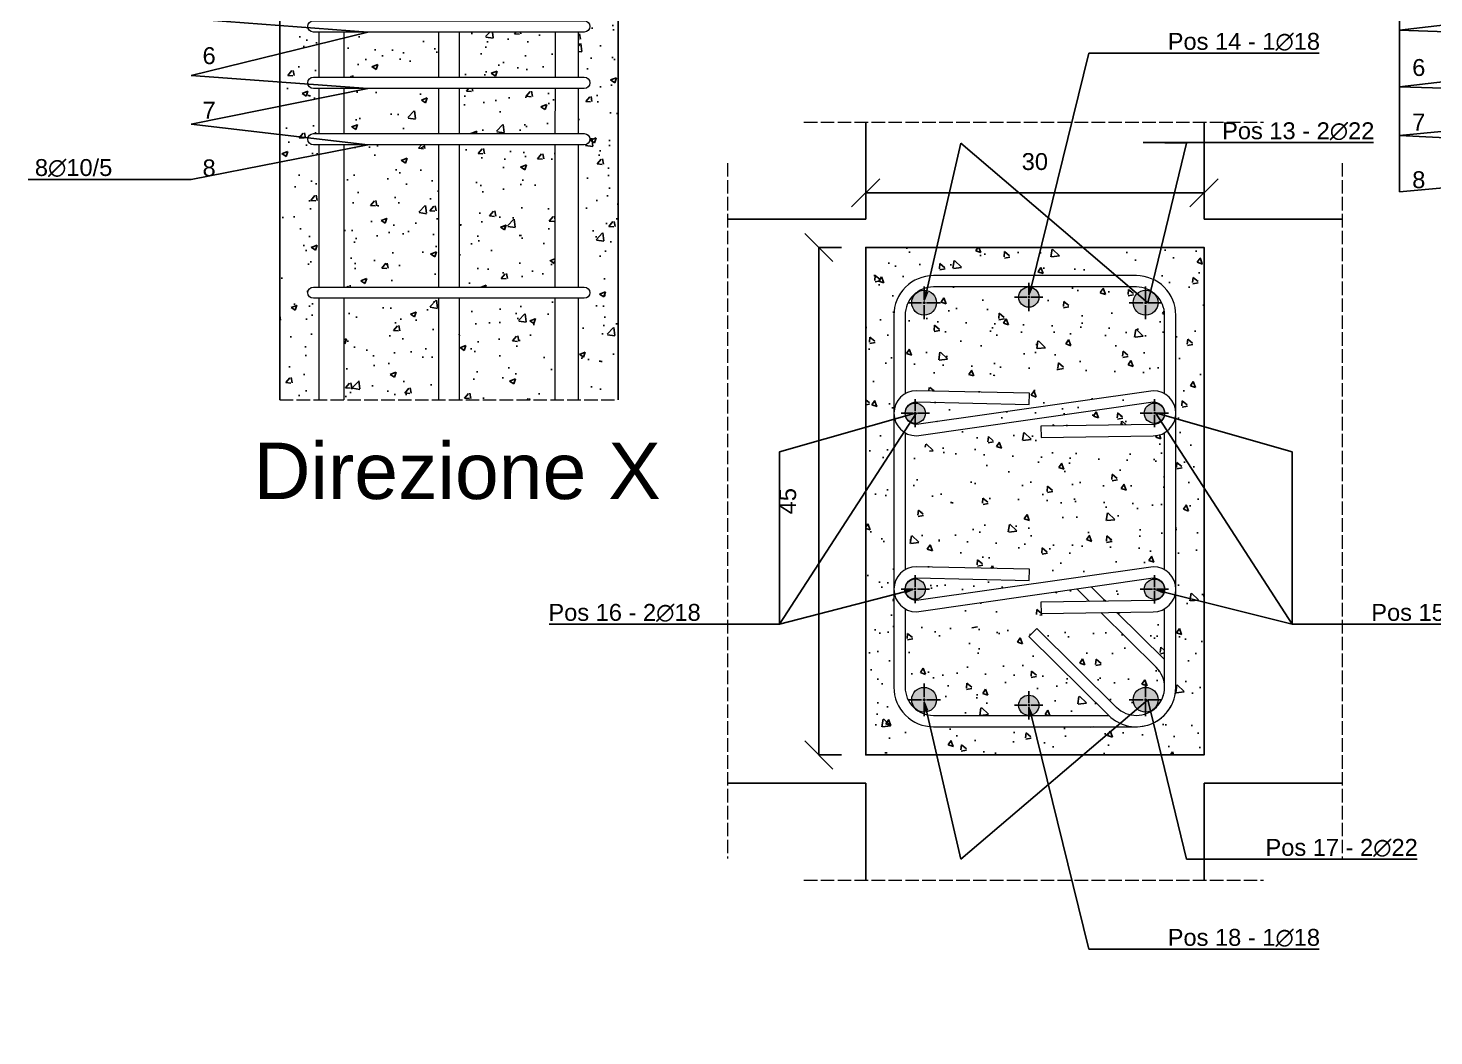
# Model space of a CAD drawing. Header units: millimetres. Extents: x -455371 to 117772, y -78417 to 116564.
# Drawn here: x -237990 to -236743, y 112656 to 113549 of the extents above; entities that cross this region are included whole.
import ezdxf
from ezdxf import colors
from ezdxf.entities.mleader import LeaderData, LeaderLine
from ezdxf.math import Vec2, Vec3

# ---------------------------------------------------------------- set-up
doc = ezdxf.new("R2010")
doc.units = ezdxf.units.MM
doc.linetypes.add('ACAD_ISO02W100', pattern=[15, 12, -3])
doc.linetypes.add('CENTER2', pattern=[28.575, 19.05, -3.175, 3.175, -3.175])
doc.layers.get('0').update_dxf_attribs({"color": 255})
for name, color, linetype, lineweight in [('armature', 5, 'Continuous', 18), ('Cls', 7, 'Continuous', 25), ('quote', 5, 'Continuous', 15), ('RETINO ARMATURE', 253, 'Continuous', 15), ('Scritte', 7, 'Continuous', 15), ('staffe', 10, 'Continuous', 15), ('tratteggio 1 a 50', 230, 'ACAD_ISO02W100', 15)]:
    doc.layers.add(name, color=color, linetype=linetype, lineweight=lineweight)
doc.layers.add('RETINI', color=253, linetype='Continuous')
doc.styles.get("Standard").update_dxf_attribs({"font": 'arial.ttf'})
doc.dimstyles.new('scala 1 a 10', dxfattribs={"dimtxt": 15, "dimasz": 25, "dimexe": 0.183, "dimexo": 0.1, "dimgap": 20, "dimtad": 2, "dimdec": 0, "dimlfac": 0.1, "dimzin": 0, "dimdsep": 46, "dimtxsty": 'Standard', "dimblk": 'OBLIQUE', "dimcen": -25, "dimadec": 0, "dimazin": 0, "dimtfac": 1, "dimtdec": 0, "dimtofl": 0, "dimtmove": 0, "dimatfit": 3, "dimfxl": 20, "dimfxlon": 1, "dimtolj": 1, "dimtzin": 0, "dimarcsym": 0})
pattern_1 = [(320, (-299073.2, -227975.98), (-4.7817257, -54.6554007), [5.715, -62.865]), (265, (-299073.2, -227975.98), (57.317054, 10.573026), [4.572, -50.292175]), (10.451445, (-299073.6, -227980.53), (52.5353256, -44.082374), [4.857003, -53.427073]), (316.1842, (-299057.96, -227975.98), (-12.612698, -81.323712), [8.5725, -94.2975]), (6.635558, (-299059.01, -227982.755), (74.227837, -71.22124), [7.285507, -80.140682]), (261.18415, (-299057.96, -227975.98), (74.227837, -71.22124), [6.85799, -75.43792]), (291, (-299061.77, -227983.6), (-30.6795595, -45.4843174), [5.715, -62.865]), (236, (-299061.77, -227983.6), (55.25639, -18.5406085), [4.572, -50.292]), (341.451445, (-299064.326, -227987.39), (24.576831, -64.024926), [4.857003, -53.426981]), (307.5, (-299073.2, -227975.978), (25.3665117, -0.926581), [0, -49.6824, 0, -51.054, 0, -50.4825]), (277.5, (-299073.2, -227975.978), (30.0541724, -20.0458988), [0, -29.1084, 0, -48.5394, 0, -19.2405]), (237.5, (-299073.2, -227958.985), (-1.7186232, -40.6771786), [0, -19.05, 0, -59.436, 0, -78.867]), (227.5, (-299073.2, -227951.365), (7.6279473, -44.4387544), [0, -24.765, 0, -39.4716, 0, -56.007])]

# ---------------------------------------------------------------- blocks, each defined once
blk = doc.blocks.new('*U3218')
at = {"layer": 'staffe'}
blk.add_lwpolyline([(-120, 5), (120, 5, -1), (120, -5), (-120, -5, -1)], format="xyb", close=True, dxfattribs=at)
blk = doc.blocks.new('*U3219')
at = {"layer": 'armature', "color": 0, "linetype": 'ByBlock', "lineweight": -2, "transparency": 16777216}
for p in [(0, 350), (0, 300), (0, 250), (0, 200), (0, 150), (0, 100), (0, 50), (0, 0)]:
    blk.add_blockref('*U3218', p, dxfattribs=at)
blk = doc.blocks.new('*U3279')
at = {"layer": 'Cls', "color": 0, "linetype": 'CENTER2', "transparency": 16777216}
for p, q in [((0, 2.2), (0, 14.5)), ((-14.5, 0), (-2.2, 0)), ((2.2, 0), (14.5, 0)), ((0, -14.5), (0, -2.2))]:
    blk.add_line(p, q, dxfattribs=at)
at = {"layer": 'Cls', "color": 0, "linetype": 'Continuous', "transparency": 16777216}
for p, q in [((-1.1, 0), (1.1, 0)), ((0, -1.1), (0, 1.1))]:
    blk.add_line(p, q, dxfattribs=at)
blk = doc.blocks.new('*U3288')
at = {"layer": 'Cls', "color": 0, "linetype": 'CENTER2', "transparency": 16777216}
for p, q in [((0, 1.8), (0, 12.5)), ((-12.5, 0), (-1.8, 0)), ((1.8, 0), (12.5, 0)), ((0, -12.5), (0, -1.8))]:
    blk.add_line(p, q, dxfattribs=at)
at = {"layer": 'Cls', "color": 0, "linetype": 'Continuous', "transparency": 16777216}
for p, q in [((-0.9, 0), (0.9, 0)), ((0, -0.9), (0, 0.9))]:
    blk.add_line(p, q, dxfattribs=at)
blk = doc.blocks.new('*U3247')
at = {"layer": 'Cls', "color": 0, "linetype": 'CENTER2', "transparency": 16777216}
for p, q in [((0, 1.8), (0, 12.5)), ((-12.5, 0), (-1.8, 0)), ((1.8, 0), (12.5, 0)), ((0, -12.5), (0, -1.8))]:
    blk.add_line(p, q, dxfattribs=at)
at = {"layer": 'Cls', "color": 0, "linetype": 'Continuous', "transparency": 16777216}
for p, q in [((-0.9, 0), (0.9, 0)), ((0, -0.9), (0, 0.9))]:
    blk.add_line(p, q, dxfattribs=at)
blk = doc.blocks.new('*U3248')
at = {"layer": 'Cls', "color": 0, "linetype": 'CENTER2', "transparency": 16777216}
for p, q in [((0, 1.8), (0, 12.5)), ((-12.5, 0), (-1.8, 0)), ((1.8, 0), (12.5, 0)), ((0, -12.5), (0, -1.8))]:
    blk.add_line(p, q, dxfattribs=at)
at = {"layer": 'Cls', "color": 0, "linetype": 'Continuous', "transparency": 16777216}
for p, q in [((-0.9, 0), (0.9, 0)), ((0, -0.9), (0, 0.9))]:
    blk.add_line(p, q, dxfattribs=at)
blk = doc.blocks.new('*U3249')
at = {"layer": 'Cls', "color": 0, "linetype": 'CENTER2', "transparency": 16777216}
for p, q in [((0, 2.2), (0, 14.5)), ((-14.5, 0), (-2.2, 0)), ((2.2, 0), (14.5, 0)), ((0, -14.5), (0, -2.2))]:
    blk.add_line(p, q, dxfattribs=at)
at = {"layer": 'Cls', "color": 0, "linetype": 'Continuous', "transparency": 16777216}
for p, q in [((-1.1, 0), (1.1, 0)), ((0, -1.1), (0, 1.1))]:
    blk.add_line(p, q, dxfattribs=at)
blk = doc.blocks.new('*U3250')
at = {"layer": 'Cls', "color": 0, "linetype": 'CENTER2', "transparency": 16777216}
for p, q in [((0, 1.8), (0, 12.5)), ((-12.5, 0), (-1.8, 0)), ((1.8, 0), (12.5, 0)), ((0, -12.5), (0, -1.8))]:
    blk.add_line(p, q, dxfattribs=at)
at = {"layer": 'Cls', "color": 0, "linetype": 'Continuous', "transparency": 16777216}
for p, q in [((-0.9, 0), (0.9, 0)), ((0, -0.9), (0, 0.9))]:
    blk.add_line(p, q, dxfattribs=at)
blk = doc.blocks.new('*U3277')
at = {"layer": 'Cls', "color": 0, "linetype": 'CENTER2', "transparency": 16777216}
for p, q in [((0, 2.2), (0, 14.5)), ((-14.5, 0), (-2.2, 0)), ((2.2, 0), (14.5, 0)), ((0, -14.5), (0, -2.2))]:
    blk.add_line(p, q, dxfattribs=at)
at = {"layer": 'Cls', "color": 0, "linetype": 'Continuous', "transparency": 16777216}
for p, q in [((-1.1, 0), (1.1, 0)), ((0, -1.1), (0, 1.1))]:
    blk.add_line(p, q, dxfattribs=at)
blk = doc.blocks.new('*U3278')
at = {"layer": 'Cls', "color": 0, "linetype": 'CENTER2', "transparency": 16777216}
for p, q in [((0, 1.8), (0, 12.5)), ((-12.5, 0), (-1.8, 0)), ((1.8, 0), (12.5, 0)), ((0, -12.5), (0, -1.8))]:
    blk.add_line(p, q, dxfattribs=at)
at = {"layer": 'Cls', "color": 0, "linetype": 'Continuous', "transparency": 16777216}
for p, q in [((-0.9, 0), (0.9, 0)), ((0, -0.9), (0, 0.9))]:
    blk.add_line(p, q, dxfattribs=at)
blk = doc.blocks.new('*U3275')
at = {"layer": 'Cls', "color": 0, "linetype": 'CENTER2', "transparency": 16777216}
for p, q in [((0, 1.8), (0, 12.5)), ((-12.5, 0), (-1.8, 0)), ((1.8, 0), (12.5, 0)), ((0, -12.5), (0, -1.8))]:
    blk.add_line(p, q, dxfattribs=at)
at = {"layer": 'Cls', "color": 0, "linetype": 'Continuous', "transparency": 16777216}
for p, q in [((-0.9, 0), (0.9, 0)), ((0, -0.9), (0, 0.9))]:
    blk.add_line(p, q, dxfattribs=at)
blk = doc.blocks.new('*U3276')
at = {"layer": 'Cls', "color": 0, "linetype": 'CENTER2', "transparency": 16777216}
for p, q in [((0, 2.2), (0, 14.5)), ((-14.5, 0), (-2.2, 0)), ((2.2, 0), (14.5, 0)), ((0, -14.5), (0, -2.2))]:
    blk.add_line(p, q, dxfattribs=at)
at = {"layer": 'Cls', "color": 0, "linetype": 'Continuous', "transparency": 16777216}
for p, q in [((-1.1, 0), (1.1, 0)), ((0, -1.1), (0, 1.1))]:
    blk.add_line(p, q, dxfattribs=at)
blk = doc.blocks.new('_Oblique')
at = {"color": 0, "linetype": 'ByBlock', "lineweight": -2}
blk.add_line((-0.5, -0.5), (0.5, 0.5), dxfattribs=at)
blk = doc.blocks.new('*D3416')
at = {"layer": 'Defpoints', "color": 0, "transparency": 16777216}
for p in [(-236947, 113403.2), (-237247, 113354.7), (-236947, 113354.7)]:
    blk.add_point(p, dxfattribs=at)
at = {"layer": 'quote', "color": 0, "lineweight": -2, "transparency": 16777216}
for p, q in [((-237247, 113383.2), (-237247, 113403.4)), ((-237247, 113403.2), (-236947, 113403.2)), ((-236947, 113383.2), (-236947, 113403.4))]:
    blk.add_line(p, q, dxfattribs=at)
at = {"layer": 'quote', "color": 0, "lineweight": -2, "transparency": 16777216, "xscale": 25, "yscale": 25, "zscale": 25, "rotation": 180}
blk.add_blockref('_Oblique', (-237247, 113403.2), dxfattribs=at)
at = {"layer": 'quote', "color": 0, "lineweight": -2, "transparency": 16777216, "xscale": 25, "yscale": 25, "zscale": 25}
blk.add_blockref('_Oblique', (-236947, 113403.2), dxfattribs=at)
at = {"layer": 'quote', "color": 0, "transparency": 16777216, "insert": (-237097, 113430.8), "char_height": 15, "attachment_point": 5}
blk.add_mtext('\\A1;30', dxfattribs=at)
blk = doc.blocks.new('*D3417')
at = {"layer": 'Defpoints', "color": 0, "transparency": 16777216}
for p in [(-237247, 113354.7), (-237288.5, 112904.7), (-237247, 112904.7)]:
    blk.add_point(p, dxfattribs=at)
at = {"layer": 'quote', "color": 0, "lineweight": -2, "transparency": 16777216}
for p, q in [((-237268.5, 113354.7), (-237288.7, 113354.7)), ((-237288.5, 113354.7), (-237288.5, 112904.7)), ((-237268.5, 112904.7), (-237288.7, 112904.7))]:
    blk.add_line(p, q, dxfattribs=at)
at = {"layer": 'quote', "color": 0, "lineweight": -2, "transparency": 16777216, "xscale": 25, "yscale": 25, "zscale": 25}
for p, rotation in [((-237288.5, 113354.7), 90), ((-237288.5, 112904.7), 270)]:
    blk.add_blockref('_Oblique', p, dxfattribs=dict(at, rotation=rotation))
at = {"layer": 'quote', "color": 0, "transparency": 16777216, "insert": (-237316.1, 113129.7), "char_height": 15, "attachment_point": 5, "rotation": 90}
blk.add_mtext('\\A1;45', dxfattribs=at)

msp = doc.modelspace()

# ---------------------------------------------------------------- hatches: boundary and pattern name
at = {"layer": 'RETINI'}
h = msp.add_hatch(dxfattribs=at)
h.set_pattern_fill('AR-CONC', color=256, scale=0.29)
h.set_pattern_definition([(50, (88878.323, 0), (52.833554, -4.622335), [5.5245, -60.7695]), (355, (88878.32, 0), (-10.220592, 55.406485), [4.4196, -48.615769]), (100.451445, (88882.725, -0.385), (42.612962, 50.784148), [4.6951026, -51.646171]), (46.1842, (88878.32, 14.73), (78.612922, -12.192275), [8.28675, -91.15425]), (96.635558, (88884.87, 13.716), (68.847199, 71.753576), [7.042657, -77.469326]), (351.18415, (88878.32, 14.73), (68.847199, 71.753576), [6.62939, -72.923322]), (21, (88885.69, 11.05), (43.9681735, -29.6569075), [5.5245, -60.7695]), (326, (88885.69, 11.05), (17.922588, 53.41451), [4.4196, -48.6156]), (71.451445, (88889.353, 8.58), (61.8907616, 23.757603), [4.6951026, -51.646082]), (37.5, (88878.323, 0), (0.8956949, 24.5209613), [0, -48.02632, 0, -49.3522, 0, -48.79975]), (7.5, (88878.323, 0), (19.3777021, 29.0523667), [0, -28.13812, 0, -46.92142, 0, -18.59915]), (327.5, (88861.896, 0), (39.3212726, -1.6613358), [0, -18.415, 0, -57.4548, 0, -76.2381]), (317.5, (88854.53, 0), (42.9574626, 7.3736824), [0, -23.9395, 0, -38.15588, 0, -54.1401])])
h.paths.add_polyline_path([(-237731.6, 113795.7), (-237736.6, 113795.7, -1), (-237736.6, 113805.7), (-237731.6, 113805.7), (-237731.6, 113813.6), (-237812.2, 113813.6), (-237812.2, 113754.6), (-237812.2, 113692), (-237731.6, 113690.5), (-237731.6, 113695.7), (-237736.6, 113695.7, -1), (-237736.6, 113705.7), (-237731.6, 113705.7), (-237731.6, 113745.7), (-237736.6, 113745.7, -1), (-237736.6, 113755.7), (-237731.6, 113755.7)])
h.paths.add_polyline_path([(-237820.2, 113754.6), (-237820.2, 113813.6), (-237912.2, 113813.6), (-237912.2, 113754.6), (-237912.2, 113693.8), (-237820.2, 113692.1)])
h.paths.add_polyline_path([(-237920.2, 113813.6), (-237966.6, 113813.6), (-237966.6, 113694.8), (-237920.2, 113693.9), (-237920.2, 113754.6)])
h.paths.add_polyline_path([(-237421, 113813.6), (-237501.6, 113813.6), (-237501.6, 113805.7), (-237496.6, 113805.7, -1), (-237496.6, 113795.7), (-237501.6, 113795.7), (-237501.6, 113755.7), (-237496.6, 113755.7, -1), (-237496.6, 113745.7), (-237501.6, 113745.7), (-237501.6, 113705.7), (-237496.6, 113705.7, -1), (-237496.6, 113695.7), (-237501.6, 113695.7), (-237501.6, 113690.5), (-237421, 113692), (-237421, 113754.6)])
h.paths.add_polyline_path([(-237321, 113813.6), (-237413, 113813.6), (-237413, 113754.6), (-237413, 113692.1), (-237321, 113693.8), (-237321, 113754.6)])
h.paths.add_polyline_path([(-237266.6, 113813.6), (-237313, 113813.6), (-237313, 113754.6), (-237313, 113693.9), (-237266.6, 113694.8)])
h.paths.add_polyline_path([(-237522.2, 113909.6), (-237607.6, 113909.6), (-237607.6, 113831.6), (-237522.2, 113831.6)])
h.paths.add_polyline_path([(-237625.6, 113909.6), (-237709.6, 113909.6), (-237709.6, 113831.6), (-237625.6, 113831.6)])
h.paths.add_polyline_path([(-237625.6, 114009.6), (-237709.6, 114009.6), (-237709.6, 113919.6), (-237625.6, 113919.6)])
h.paths.add_polyline_path([(-237522.1, 114009.6), (-237607.6, 114009.6), (-237607.6, 113919.6), (-237522.2, 113919.6)])
h.paths.add_polyline_path([(-237625.6, 113795.7), (-237709.6, 113795.7), (-237709.6, 113755.7), (-237625.6, 113755.7)])
h.paths.add_polyline_path([(-237625.6, 113813.6), (-237709.6, 113813.6), (-237709.6, 113805.7), (-237625.6, 113805.7)])
h.paths.add_polyline_path([(-237522.2, 113813.6), (-237607.6, 113813.6), (-237607.6, 113805.7), (-237522.2, 113805.7)])
h.paths.add_polyline_path([(-237522.3, 113795.7), (-237607.6, 113795.7), (-237607.6, 113755.7), (-237522.3, 113755.7)])
h.paths.add_polyline_path([(-237625.6, 113745.7), (-237709.6, 113745.7), (-237709.6, 113705.7), (-237625.6, 113705.7)])
h.paths.add_polyline_path([(-237522.3, 113745.7), (-237607.6, 113745.7), (-237607.6, 113705.7), (-237522.3, 113705.7)])
h.paths.add_polyline_path([(-237625.6, 113695.7), (-237709.6, 113695.7), (-237709.6, 113690.1), (-237625.6, 113688.5)])
h.paths.add_polyline_path([(-237522.3, 113695.7), (-237607.6, 113695.7), (-237607.6, 113688.5), (-237522.3, 113690.1)])
h.paths.add_polyline_path([(-237625.6, 113670.5), (-237709.6, 113672.1), (-237709.6, 113655.7), (-237625.6, 113655.7)])
h.paths.add_polyline_path([(-237522.3, 113672.1), (-237607.6, 113670.5), (-237607.6, 113655.7), (-237522.3, 113655.7)])
h.paths.add_polyline_path([(-237625.6, 113645.7), (-237709.6, 113645.7), (-237709.6, 113605.7), (-237625.6, 113605.7)])
h.paths.add_polyline_path([(-237522.3, 113645.7), (-237607.6, 113645.7), (-237607.6, 113605.7), (-237522.4, 113605.7)])
h.paths.add_polyline_path([(-237522.4, 113595.7), (-237607.6, 113595.7), (-237607.6, 113555.7), (-237522.4, 113555.7)])
h.paths.add_polyline_path([(-237625.6, 113595.7), (-237709.6, 113595.7), (-237709.6, 113555.7), (-237625.6, 113555.7)])
h.paths.add_polyline_path([(-237625.6, 113545.7), (-237709.6, 113545.7), (-237709.6, 113505.7), (-237625.6, 113505.7)])
h.paths.add_polyline_path([(-237522.4, 113545.7), (-237607.6, 113545.7), (-237607.6, 113505.7), (-237522.4, 113505.7)])
h.paths.add_polyline_path([(-237522.4, 113495.7), (-237607.6, 113495.7), (-237607.6, 113455.7), (-237522.5, 113455.7)])
h.paths.add_polyline_path([(-237625.6, 113495.7), (-237709.6, 113495.7), (-237709.6, 113455.7), (-237625.6, 113455.7)])
h.paths.add_polyline_path([(-237625.6, 113445.7), (-237709.6, 113445.7), (-237709.6, 113319.6), (-237625.6, 113319.6)])
h.paths.add_polyline_path([(-237522.5, 113445.7), (-237607.6, 113445.7), (-237607.6, 113319.6), (-237522.5, 113319.6)])
h.paths.add_polyline_path([(-237522.6, 113309.6), (-237607.6, 113309.6), (-237607.6, 113219.6), (-237522.6, 113219.6)])
h.paths.add_polyline_path([(-237625.6, 113309.6), (-237709.6, 113309.6), (-237709.6, 113219.6), (-237625.6, 113219.6)])
edge = h.paths.add_edge_path()
edge.add_line((-237766.6, 113219.6), (-237731.6, 113219.6))
edge.add_line((-237731.6, 113219.6), (-237731.6, 113309.6))
edge.add_line((-237731.6, 113309.6), (-237736.6, 113309.6))
edge.add_arc((-237736.6, 113314.6), 5, 90, 270, ccw=False)
edge.add_line((-237736.6, 113319.6), (-237731.6, 113319.6))
edge.add_line((-237731.6, 113319.6), (-237731.6, 113445.7))
edge.add_line((-237731.6, 113445.7), (-237736.6, 113445.7))
edge.add_arc((-237736.6, 113450.7), 5, 90, 270, ccw=False)
edge.add_line((-237736.6, 113455.7), (-237731.6, 113455.7))
edge.add_line((-237731.6, 113455.7), (-237731.6, 113495.7))
edge.add_line((-237731.6, 113495.7), (-237736.6, 113495.7))
edge.add_arc((-237736.6, 113500.7), 5, 90, 270, ccw=False)
edge.add_line((-237736.6, 113505.7), (-237731.6, 113505.7))
edge.add_line((-237731.6, 113505.7), (-237731.6, 113545.7))
edge.add_line((-237731.6, 113545.7), (-237736.6, 113545.7))
edge.add_arc((-237736.6, 113550.7), 5, 90, 270, ccw=False)
edge.add_line((-237736.6, 113555.7), (-237731.6, 113555.7))
edge.add_line((-237731.6, 113555.7), (-237731.6, 113595.7))
edge.add_line((-237731.6, 113595.7), (-237736.6, 113595.7))
edge.add_arc((-237736.6, 113600.7), 5, 90, 270, ccw=False)
edge.add_line((-237736.6, 113605.7), (-237731.6, 113605.7))
edge.add_line((-237731.6, 113605.7), (-237731.6, 113645.7))
edge.add_line((-237731.6, 113645.7), (-237736.6, 113645.7))
edge.add_arc((-237736.6, 113650.7), 5, 90, 270, ccw=False)
edge.add_line((-237736.6, 113655.7), (-237731.6, 113655.7))
edge.add_line((-237731.6, 113655.7), (-237731.6, 113672.5))
edge.add_line((-237731.6, 113672.5), (-237812.2, 113674))
edge.add_line((-237812.2, 113674), (-237812.2, 113673.6))
edge.add_arc((-237816.2, 113673.6), 4, -179.9782, 0.0218, ccw=False)
edge.add_line((-237820.2, 113673.6), (-237820.2, 113674.1))
edge.add_line((-237820.2, 113674.1), (-237912.2, 113675.8))
edge.add_line((-237912.2, 113675.8), (-237912.2, 113673.6))
edge.add_arc((-237916.2, 113673.6), 4, -179.9782, 0.0218, ccw=False)
edge.add_line((-237920.2, 113673.6), (-237920.2, 113675.9))
edge.add_line((-237920.2, 113675.9), (-237966.6, 113676.8))
edge.add_line((-237966.6, 113676.8), (-237966.6, 113644.6))
edge.add_line((-237966.6, 113644.6), (-237766.6, 113644.6))
edge.add_line((-237766.6, 113644.6), (-237766.6, 113219.6))
edge = h.paths.add_edge_path()
edge.add_line((-237501.6, 113219.6), (-237466.6, 113219.6))
edge.add_line((-237466.6, 113219.6), (-237466.6, 113644.6))
edge.add_line((-237466.6, 113644.6), (-237266.6, 113644.6))
edge.add_line((-237266.6, 113644.6), (-237266.6, 113676.8))
edge.add_line((-237266.6, 113676.8), (-237313, 113675.9))
edge.add_line((-237313, 113675.9), (-237313, 113673.6))
edge.add_arc((-237317, 113673.6), 4, -179.9782, 0.0218, ccw=False)
edge.add_line((-237321, 113673.6), (-237321, 113675.8))
edge.add_line((-237321, 113675.8), (-237413, 113674.1))
edge.add_line((-237413, 113674.1), (-237413, 113673.6))
edge.add_arc((-237417, 113673.6), 4, -179.9782, 0.0218, ccw=False)
edge.add_line((-237421, 113673.6), (-237421, 113674))
edge.add_line((-237421, 113674), (-237501.6, 113672.5))
edge.add_line((-237501.6, 113672.5), (-237501.6, 113655.7))
edge.add_line((-237501.6, 113655.7), (-237496.6, 113655.7))
edge.add_arc((-237496.6, 113650.7), 5, -90, 90, ccw=False)
edge.add_line((-237496.6, 113645.7), (-237501.6, 113645.7))
edge.add_line((-237501.6, 113645.7), (-237501.6, 113605.7))
edge.add_line((-237501.6, 113605.7), (-237496.6, 113605.7))
edge.add_arc((-237496.6, 113600.7), 5, -90, 90, ccw=False)
edge.add_line((-237496.6, 113595.7), (-237501.6, 113595.7))
edge.add_line((-237501.6, 113595.7), (-237501.6, 113555.7))
edge.add_line((-237501.6, 113555.7), (-237496.6, 113555.7))
edge.add_arc((-237496.6, 113550.7), 5, -90, 90, ccw=False)
edge.add_line((-237496.6, 113545.7), (-237501.6, 113545.7))
edge.add_line((-237501.6, 113545.7), (-237501.6, 113505.7))
edge.add_line((-237501.6, 113505.7), (-237496.6, 113505.7))
edge.add_arc((-237496.6, 113500.7), 5, -90, 90, ccw=False)
edge.add_line((-237496.6, 113495.7), (-237501.6, 113495.7))
edge.add_line((-237501.6, 113495.7), (-237501.6, 113455.7))
edge.add_line((-237501.6, 113455.7), (-237496.6, 113455.7))
edge.add_arc((-237496.6, 113450.7), 5, -90, 90, ccw=False)
edge.add_line((-237496.6, 113445.7), (-237501.6, 113445.7))
edge.add_line((-237501.6, 113445.7), (-237501.6, 113319.6))
edge.add_line((-237501.6, 113319.6), (-237496.6, 113319.6))
edge.add_arc((-237496.6, 113314.6), 5, -90, 90, ccw=False)
edge.add_line((-237496.6, 113309.6), (-237501.6, 113309.6))
edge.add_line((-237501.6, 113309.6), (-237501.6, 113219.6))
edge = h.paths.add_edge_path()
edge.add_line((-237466.6, 114009.6), (-237501.6, 114009.6))
edge.add_line((-237501.6, 114009.6), (-237501.6, 113919.6))
edge.add_line((-237501.6, 113919.6), (-237496.6, 113919.6))
edge.add_arc((-237496.6, 113914.6), 5, -90, 90, ccw=False)
edge.add_line((-237496.6, 113909.6), (-237501.6, 113909.6))
edge.add_line((-237501.6, 113909.6), (-237501.6, 113831.6))
edge.add_line((-237501.6, 113831.6), (-237421, 113831.6))
edge.add_line((-237421, 113831.6), (-237421, 113835.6))
edge.add_arc((-237417, 113835.6), 4, 0.0218, 180.0218, ccw=False)
edge.add_line((-237413, 113835.6), (-237413, 113831.6))
edge.add_line((-237413, 113831.6), (-237321, 113831.6))
edge.add_line((-237321, 113831.6), (-237321, 113835.6))
edge.add_arc((-237317, 113835.6), 4, 0.0218, 180.0218, ccw=False)
edge.add_line((-237313, 113835.6), (-237313, 113831.6))
edge.add_line((-237313, 113831.6), (-237266.6, 113831.6))
edge.add_line((-237266.6, 113831.6), (-237266.6, 113864.6))
edge.add_line((-237266.6, 113864.6), (-237466.6, 113864.6))
edge.add_line((-237466.6, 113864.6), (-237466.6, 114009.6))
edge = h.paths.add_edge_path()
edge.add_line((-237731.6, 114009.6), (-237766.6, 114009.6))
edge.add_line((-237766.6, 114009.6), (-237766.6, 113864.6))
edge.add_line((-237766.6, 113864.6), (-237966.6, 113864.6))
edge.add_line((-237966.6, 113864.6), (-237966.6, 113831.6))
edge.add_line((-237966.6, 113831.6), (-237920.2, 113831.6))
edge.add_line((-237920.2, 113831.6), (-237920.2, 113835.6))
edge.add_arc((-237916.2, 113835.6), 4, 0.0218, 180.0218, ccw=False)
edge.add_line((-237912.2, 113835.6), (-237912.2, 113831.6))
edge.add_line((-237912.2, 113831.6), (-237820.2, 113831.6))
edge.add_line((-237820.2, 113831.6), (-237820.2, 113835.6))
edge.add_arc((-237816.2, 113835.6), 4, 0.0218, 180.0218, ccw=False)
edge.add_line((-237812.2, 113835.6), (-237812.2, 113831.6))
edge.add_line((-237812.2, 113831.6), (-237731.6, 113831.6))
edge.add_line((-237731.6, 113831.6), (-237731.6, 113909.6))
edge.add_line((-237731.6, 113909.6), (-237736.6, 113909.6))
edge.add_arc((-237736.6, 113914.6), 5, 90, 270, ccw=False)
edge.add_line((-237736.6, 113919.6), (-237731.6, 113919.6))
edge.add_line((-237731.6, 113919.6), (-237731.6, 114009.6))
h = msp.add_hatch(dxfattribs=at)
h.set_pattern_fill('AR-CONC', color=256, scale=0.3, angle=-90)
h.set_pattern_definition(pattern_1)
h.paths.add_polyline_path([(-236947, 112904.7), (-236947, 113054.7), (-236947, 113354.7), (-237247, 113354.7), (-237247, 112904.7)])
h.paths.add_polyline_path([(-237007, 112929.7), (-237187, 112929.7, -0.414214), (-237222, 112964.7), (-237222, 113294.7, -0.414214), (-237187, 113329.7), (-237007, 113329.7, -0.414214), (-236972, 113294.7), (-236972, 112964.7, -0.414214)], flags=16)
h.paths.add_polyline_path([(-236998.8, 113294.7, -1), (-236998.8, 113316.7, -1)], flags=0)
h.paths.add_polyline_path([(-237102.4, 113301.7, -1), (-237102.4, 113319.7, -1)], flags=0)
h.paths.add_polyline_path([(-237195.2, 113294.7, -1), (-237195.2, 113316.7, -1)], flags=0)
h = msp.add_hatch(dxfattribs=at)
h.set_pattern_fill('AR-CONC', color=256, scale=0.3, angle=-90)
h.set_pattern_definition(pattern_1)
h.paths.add_polyline_path([(-237007, 113240.8, -0.201566), (-236982, 113230.3), (-236982, 113294.7, 0.236232), (-236992.2, 113314.6, -0.722577), (-236998.8, 113294.7, -1), (-236998.8, 113316.7, -0.16273), (-236992.1, 113314.7, 0.161051), (-237007, 113319.7), (-237102.4, 113319.7, -1), (-237102.4, 113301.7, -1), (-237102.4, 113319.7), (-237187, 113319.7, 0.160357), (-237201.8, 113314.6, -0.161051), (-237195.2, 113316.7, -1), (-237195.2, 113294.7, -0.745706), (-237201.9, 113314.7, 0.23733), (-237212, 113294.7), (-237212, 113230.3, -0.201566), (-237187, 113240.8)])
h.paths.add_polyline_path([(-237102.4, 112939.7, -1), (-237102.4, 112957.7, -1), (-237102.4, 112939.7), (-237031.5, 112939.7), (-237102.3, 113009.7), (-237095.3, 113016.8), (-237024.6, 112946.9, 0.368329), (-236992.2, 112944.8, -0.161051), (-236998.8, 112942.6, -1), (-236998.8, 112964.6, -0.745706), (-236992.1, 112944.6, 0.465059), (-236989.7, 112982.8), (-237025.9, 113018.5), (-237187, 113018.5, -0.201566), (-237212, 113029), (-237212, 112964.7, 0.236232), (-237201.8, 112944.8, -0.722577), (-237195.2, 112964.6, -1), (-237195.2, 112942.6, -0.16273), (-237201.9, 112944.6, 0.161051), (-237187, 112939.7)])
h.paths.add_polyline_path([(-236982, 112989.2), (-236982, 113029, -0.201566), (-237007, 113018.5), (-237011.7, 113018.5)])
edge = h.paths.add_edge_path()
edge.add_line((-237199.1, 113227.7), (-237173.9, 113227.1))
edge.add_arc((-237187, 113205.8), 25, 58.3741, 119.0154)
edge = h.paths.add_edge_path()
edge.add_line((-237202, 113197.7), (-237150.7, 113205.1))
edge.add_line((-237150.7, 113205.1), (-237162.6, 113216.8))
edge.add_line((-237162.6, 113216.8), (-237202, 113217.7))
edge.add_arc((-237202, 113207.7), 10, 90.1907, 161.0639)
edge.add_arc((-237187, 113205.8), 25, 168.0563, 169.8929)
edge.add_arc((-237203, 113207.7), 9, 90, 163.5583, ccw=False)
edge.add_arc((-237203, 113207.7), 9, -90, 90, ccw=False)
edge.add_arc((-237203, 113207.7), 9, -176.6939, -90, ccw=False)
edge.add_arc((-237187, 113205.8), 25, 176.9715, 177.2915)
edge.add_arc((-237202, 113207.7), 10, 184.2839, 269.9959)
edge = h.paths.add_edge_path()
edge.add_line((-236995.1, 113031.5), (-237024.4, 113031.1))
edge.add_line((-237024.4, 113031.1), (-237021.8, 113028.5))
edge.add_line((-237021.8, 113028.5), (-237007, 113028.5))
edge.add_arc((-237007, 113053.5), 25, -90, -61.4971)
edge = h.paths.add_edge_path()
edge.add_line((-237059.7, 113051.9), (-237199.6, 113031.9))
edge.add_arc((-237187, 113053.5), 25, 239.7016, 270)
edge.add_line((-237187, 113028.5), (-237036, 113028.5))
edge.add_line((-237036, 113028.5), (-237038.4, 113030.9))
edge.add_line((-237038.4, 113030.9), (-237091.4, 113030.2))
edge.add_line((-237091.4, 113030.2), (-237091.6, 113040.2))
edge.add_line((-237091.6, 113040.2), (-237048.4, 113040.8))
edge.add_line((-237048.4, 113040.8), (-237059.7, 113051.9))
edge = h.paths.add_edge_path()
edge.add_arc((-236992, 113051.6), 10, 4.2831, 89.9965)
edge.add_line((-236992, 113061.6), (-237047.2, 113053.7))
edge.add_line((-237047.2, 113053.7), (-237034.4, 113041))
edge.add_line((-237034.4, 113041), (-236991.6, 113041.6))
edge.add_arc((-236992, 113051.6), 10, -87.6902, -18.9247)
edge.add_arc((-237007, 113053.5), 25, -11.936, -10.9401)
edge.add_arc((-236991, 113051.6), 9, -90, -18.244, ccw=False)
edge.add_arc((-236991, 113051.6), 9, -270, -90, ccw=False)
edge.add_arc((-236991, 113051.6), 9, 4.5074, 90, ccw=False)
edge.add_arc((-237007, 113053.5), 25, -2.7965, -2.7056)
edge = h.paths.add_edge_path()
edge.add_arc((-237202, 113051.6), 20, 90, 119.9999)
edge.add_line((-237212, 113068.9), (-237212, 113181.3))
edge.add_line((-237212, 113181.3), (-237140.9, 113111))
edge.add_line((-237140.9, 113111), (-237133.9, 113118.1))
edge.add_line((-237133.9, 113118.1), (-237204.3, 113187.7))
edge.add_arc((-237187, 113205.8), 25, 225.8055, 226.3607, ccw=False)
edge.add_arc((-237202, 113207.7), 20, 263.0289, 270)
edge.add_line((-237202, 113187.7), (-237141.9, 113196.3))
edge.add_line((-237141.9, 113196.3), (-237098.7, 113153.6))
edge.add_line((-237098.7, 113153.6), (-237091.7, 113160.7))
edge.add_line((-237091.7, 113160.7), (-237162.5, 113230.8))
edge.add_line((-237162.5, 113230.8), (-237007, 113230.8))
edge.add_arc((-237007, 113205.8), 25, 10.9401, 90, ccw=False)
edge.add_arc((-236991, 113207.7), 9, 18.244, 355.4926)
edge.add_arc((-237007, 113205.8), 25, 2.7056, 2.7965, ccw=False)
edge.add_arc((-236992, 113207.7), 10, -87.6902, -4.2831, ccw=False)
edge.add_line((-236991.6, 113197.7), (-237091.6, 113196.3))
edge.add_line((-237091.6, 113196.3), (-237091.4, 113186.3))
edge.add_line((-237091.4, 113186.3), (-236992, 113187.7))
edge.add_arc((-236992, 113207.7), 20, -90, -59.9999)
edge.add_line((-236982, 113190.4), (-236982, 113068.9))
edge.add_arc((-236992, 113051.6), 20, 59.9999, 90)
edge.add_line((-236992, 113071.6), (-237202, 113041.6))
edge.add_arc((-237202, 113051.6), 10, 198.9089, 269.9959, ccw=False)
edge.add_arc((-237187, 113053.5), 25, 190.1071, 191.9266, ccw=False)
edge.add_arc((-237203, 113051.7), 9, 196.4417, 536.6939)
edge.add_arc((-237187, 113053.5), 25, 182.7045, 183.0285, ccw=False)
edge.add_arc((-237202, 113051.6), 10, 90.1907, 175.7223, ccw=False)
edge.add_line((-237202, 113061.6), (-237102.1, 113059.3))
edge.add_line((-237102.1, 113059.3), (-237101.8, 113069.3))
edge.add_line((-237101.8, 113069.3), (-237202, 113071.6))
at = {"layer": 'RETINO ARMATURE'}
h = msp.add_hatch(color=256, dxfattribs=at)
h.dxf.hatch_style = 1
h.paths.add_polyline_path([(-237111.4, 113310.7, 1), (-237093.4, 113310.7, 1)])
h = msp.add_hatch(color=256, dxfattribs=at)
h.dxf.hatch_style = 1
h.paths.add_polyline_path([(-237206.2, 113305.7, 1), (-237184.2, 113305.7, 1)])
h.paths.add_polyline_path([(-237212, 113207.7, 1), (-237194, 113207.7, 1)])
h.paths.add_polyline_path([(-237212, 113051.7, 1), (-237194, 113051.7, 1)])
h.paths.add_polyline_path([(-237206.2, 112953.6, 1), (-237184.2, 112953.6, 1)])
h.paths.add_polyline_path([(-237093.4, 112948.7, 1), (-237111.4, 112948.7, 1)])
h = msp.add_hatch(color=256, dxfattribs=at)
h.dxf.hatch_style = 1
h.paths.add_polyline_path([(-236987.8, 113305.7, 1), (-237009.8, 113305.7, 1)])
h = msp.add_hatch(color=256, dxfattribs=at)
h.dxf.hatch_style = 1
h.paths.add_polyline_path([(-236982, 113207.7, 1), (-237000, 113207.7, 1)])
h = msp.add_hatch(color=256, dxfattribs=at)
h.dxf.hatch_style = 1
h.paths.add_polyline_path([(-236982, 113051.6, 1), (-237000, 113051.6, 1)])
h = msp.add_hatch(color=256, dxfattribs=at)
h.dxf.hatch_style = 1
h.paths.add_polyline_path([(-237009.8, 112953.6, 1), (-236987.8, 112953.6, 1)])

# ---------------------------------------------------------------- linework, layer by layer
at = {"layer": 'armature'}
for points in [[(-237731.6, 113505.7), (-237731.6, 113545.7)], [(-237709.6, 113545.7), (-237709.6, 113505.7)], [(-237625.6, 113505.7), (-237625.6, 113545.7)], [(-237607.6, 113545.7), (-237607.6, 113505.7)], [(-237522.4, 113545.7), (-237522.4, 113505.7)], [(-237501.6, 113505.7), (-237501.6, 113545.7)], [(-237731.6, 113455.7), (-237731.6, 113495.7)], [(-237709.6, 113495.7), (-237709.6, 113455.7)], [(-237625.6, 113455.7), (-237625.6, 113495.7)], [(-237607.6, 113495.7), (-237607.6, 113455.7)], [(-237522.4, 113495.7), (-237522.5, 113455.7)], [(-237501.6, 113455.7), (-237501.6, 113495.7)], [(-237731.6, 113319.6), (-237731.6, 113445.7)], [(-237709.6, 113445.7), (-237709.6, 113319.6)], [(-237625.6, 113319.6), (-237625.6, 113445.7)], [(-237607.6, 113445.7), (-237607.6, 113319.6)], [(-237522.5, 113445.7), (-237522.5, 113319.6)], [(-237501.6, 113319.6), (-237501.6, 113445.7)], [(-237731.6, 113219.6), (-237731.6, 113309.6)], [(-237709.6, 113309.6), (-237709.6, 113219.6)], [(-237625.6, 113219.6), (-237625.6, 113309.6)], [(-237607.6, 113309.6), (-237607.6, 113219.6)], [(-237522.6, 113309.6), (-237522.6, 113219.6)], [(-237501.6, 113219.6), (-237501.6, 113309.6)]]:
    msp.add_lwpolyline(points, dxfattribs=at)
for centre, radius in [((-237102.4, 113310.7), 9), ((-237195.2, 113305.7), 11), ((-236998.8, 113305.7), 11), ((-237203, 113207.7), 9), ((-236991, 113207.7), 9), ((-237203, 113051.7), 9), ((-236991, 113051.6), 9), ((-237195.2, 112953.6), 11), ((-237102.4, 112948.7), 9), ((-236998.8, 112953.6), 11)]:
    msp.add_circle(centre, radius, dxfattribs=at)
at = {"layer": 'Cls'}
for points in [[(-237966.6, 113644.6), (-237766.6, 113644.6), (-237766.6, 113219.6)], [(-237466.6, 113219.6), (-237466.6, 113644.6)], [(-237247, 113465.7), (-237247, 113379.7)], [(-236947, 113379.7), (-236947, 113465.7)], [(-237369.5, 113379.7), (-237247, 113379.7)], [(-236947, 113379.7), (-236824.5, 113379.7)], [(-236947, 113354.7), (-237247, 113354.7), (-237247, 112904.7), (-236947, 112904.7), (-236947, 113354.7), (-237097, 113354.7)], [(-237247, 112879.7), (-237369.5, 112879.7)], [(-237247, 112793.7), (-237247, 112879.7)], [(-236947, 112879.7), (-236947, 112793.7)], [(-236824.5, 112879.7), (-236947, 112879.7)]]:
    msp.add_lwpolyline(points, dxfattribs=at)
at = {"layer": 'staffe'}
for points in [[(-237736.6, 113319.6), (-237496.6, 113319.6, -1), (-237496.6, 113309.6), (-237736.6, 113309.6, -1)], [(-237007, 113329.7), (-237187, 113329.7, 0.414214), (-237222, 113294.7), (-237222, 112964.7, 0.414214), (-237187, 112929.7), (-237007, 112929.7, 0.414214), (-236972, 112964.7), (-236972, 113294.7, 0.414214)], [(-237202, 113217.7), (-237102.1, 113215.5), (-237101.8, 113225.5), (-237202, 113227.7, 0.666247), (-237202, 113227.7, 1), (-237202, 113187.7), (-236992, 113217.7, -0.980013), (-236991.6, 113197.7), (-237091.6, 113196.3), (-237091.4, 113186.3), (-236992, 113187.7, 0.666247), (-236992, 113187.7, 1), (-236992, 113227.7), (-237202, 113197.7, -0.998301)], [(-237202, 113061.6), (-237102.1, 113059.3), (-237101.8, 113069.3), (-237202, 113071.6, 0.666247), (-237202, 113071.6, 1), (-237202, 113031.6), (-236992, 113061.6, -0.980013), (-236991.6, 113041.6), (-237091.6, 113040.2), (-237091.4, 113030.2), (-236992, 113031.6, 0.666247), (-236992, 113031.6, 1), (-236992, 113071.6), (-237202, 113041.6, -0.998301)]]:
    msp.add_lwpolyline(points, format="xyb", close=True, dxfattribs=at)
for points in [[(-236982, 113225.1), (-236982, 113294.7, 0.414214), (-237007, 113319.7), (-237187, 113319.7, 0.414214), (-237212, 113294.7), (-237212, 113225.1)], [(-237212, 113034.3), (-237212, 112964.7, 0.414214), (-237187, 112939.7), (-237031.5, 112939.7)], [(-237007, 112939.7, 0.414214), (-236982, 112964.7), (-236982, 113034.3)], [(-237024.2, 112946.5), (-237095.3, 113016.8), (-237102.3, 113009.7), (-237031.6, 112939.8, 0.666247), (-236972, 112964.7, 0.666247)]]:
    msp.add_lwpolyline(points, format="xyb", dxfattribs=at)
for points in [[(-237212, 113207.8), (-237212, 113207.7)], [(-236982, 113207.7), (-236982, 113207.8)], [(-237212, 113190.4), (-237212, 113068.9)], [(-236982, 113068.9), (-236982, 113190.4)], [(-237212, 113093.9), (-237212, 113093.8)], [(-236982, 113093.8), (-236982, 113093.9)], [(-237059.7, 113051.9), (-237048.4, 113040.8)], [(-237034.4, 113041), (-237047.2, 113053.7)], [(-237038.4, 113030.9), (-236989.4, 112982.4)], [(-236982, 112989.2), (-237024.4, 113031.1)]]:
    msp.add_lwpolyline(points, dxfattribs=at)
msp.add_arc((-237007, 112964.7), 25, 225.3064, 45.3064, dxfattribs=at)
at = {"layer": 'tratteggio 1 a 50'}
for points in [[(-237301.8, 113465.7), (-236894.4, 113465.7)], [(-237369.5, 113429.5), (-237369.5, 112812.7)], [(-236824.5, 113429.5), (-236824.5, 112812.7)], [(-237766.6, 113219.6), (-237466.6, 113219.6)], [(-237301.8, 112793.7), (-236894.4, 112793.7)]]:
    msp.add_lwpolyline(points, dxfattribs=at)

# ---------------------------------------------------------------- block references
at = {"layer": 'armature'}
msp.add_blockref('*U3219', (-237616.6, 113450.7), dxfattribs=at)
at = {"layer": 'Cls', "linetype": 'CENTER2', "rotation": 270}
for name, p in [('*U3249', (-237195.2, 113305.7)), ('*U3250', (-237102.4, 113310.7)), ('*U3277', (-236998.8, 113305.7)), ('*U3248', (-237203, 113207.7)), ('*U3278', (-236991, 113207.7)), ('*U3247', (-237203, 113051.7)), ('*U3275', (-236991, 113051.6)), ('*U3279', (-237195.2, 112953.6)), ('*U3288', (-237102.4, 112948.7)), ('*U3276', (-236998.8, 112953.6))]:
    msp.add_blockref(name, p, dxfattribs=at)

# ---------------------------------------------------------------- texts
at = {"layer": 'Scritte', "attachment_point": 1}
for s, width, heights, insert, char_height in [('6', 62.827, [0], (-237835, 113532.3), 15), ('6', 62.827, [0], (-236762.4, 113521.8), 15), ('7', 62.827, [0], (-237835, 113483.9), 15), ('7', 62.827, [0], (-236762.4, 113473.4), 15), ('8', 62.827, [0], (-237835, 113432.8), 15), ('8', 62.827, [0], (-236762.4, 113422.3), 15), ('Direzione X', 381.257, [89.6], (-237789.7, 113181.6), 50)]:
    msp.add_mtext_dynamic_manual_height_columns(s, width=width, gutter_width=12.5, heights=heights, dxfattribs=dict(at, insert=insert, char_height=char_height))

# ---------------------------------------------------------------- dimensions: what is measured, and where the dimension line sits
at = {"layer": 'quote'}
dim = msp.add_linear_dim(base=(-236947, 113403.2), p1=(-237247, 113354.7), p2=(-236947, 113354.7), dimstyle='scala 1 a 10', dxfattribs=at)
dim.commit()
dim.dimension.update_dxf_attribs({"geometry": '*D3416', "text_midpoint": (-237097, 113430.8)})
dim = msp.add_linear_dim(base=(-237288.5, 112904.7), p1=(-237247, 113354.7), p2=(-237247, 112904.7), angle=90, dimstyle='scala 1 a 10', dxfattribs=at)
dim.commit()
dim.dimension.update_dxf_attribs({"geometry": '*D3417', "text_midpoint": (-237316.1, 113129.7)})

# ---------------------------------------------------------------- leaders
ml = msp.add_multileader_mtext('Standard', dxfattribs=at)
ml.set_content('8∅10/5', color=256)
ml.set_leader_properties()
ml.build(insert=Vec2(0, 0))
ml.multileader.update_dxf_attribs({"text_left_attachment_type": 6, "text_right_attachment_type": 6, "dogleg_length": 20, "arrow_head_size": 10})
ctx = ml.context
ctx.base_point, ctx.char_height, ctx.arrow_head_size, ctx.landing_gap_size, ctx.plane_origin = Vec3(-236960.9, 113804), 15, 10, 50, Vec3(-236542.9, 113880.1)
ctx.left_attachment, ctx.right_attachment, ctx.text_align_type = 6, 6, 2
notes = []
notes.append((ctx, [(0, (1, 1, 0), (-236773.8, 113804), (-1, 0), 20, [(7, [(-236434.4, 113785.7), (-236773.8, 113750.6), (-236434.4, 113735.7), (-236773.8, 113701.7), (-236434.4, 113685.7), (-236773.8, 113648.2), (-236434.4, 113635.7), (-236773.8, 113595.7), (-236434.4, 113585.7), (-236773.8, 113547.5), (-236434.4, 113535.7), (-236773.8, 113497.3), (-236434.4, 113485.7), (-236773.8, 113454.1), (-236434.4, 113435.7), (-236773.8, 113404)], 0, [])])]))
ctx.mtext.insert, ctx.mtext.alignment, ctx.mtext.flow_direction = Vec3(-236843.8, 113822), 3, 5
ml = msp.add_multileader_mtext('Standard', dxfattribs=at)
ml.set_content('8∅10/5', color=256)
ml.set_leader_properties()
ml.build(insert=Vec2(0, 0))
ml.multileader.update_dxf_attribs({"text_left_attachment_type": 6, "text_right_attachment_type": 6, "dogleg_length": 20, "arrow_head_size": 10})
ctx = ml.context
ctx.base_point, ctx.char_height, ctx.arrow_head_size, ctx.landing_gap_size, ctx.plane_origin = Vec3(-238032.1, 113415.1), 15, 10, 50, Vec3(-237796.9, 113890.1)
ctx.left_attachment, ctx.right_attachment, ctx.text_align_type = 6, 6, 2
notes.append((ctx, [(0, (1, 1, 0), (-237845, 113415.1), (-1, 0), 20, [(7, [(-237688.3, 113795.7), (-237845, 113760.6), (-237688.3, 113745.7), (-237845, 113711.7), (-237688.3, 113695.7), (-237845, 113658.2), (-237688.3, 113645.7), (-237845, 113605.7), (-237688.3, 113595.7), (-237845, 113557.6), (-237688.3, 113545.7), (-237845, 113507.3), (-237688.3, 113495.7), (-237845, 113464.1), (-237688.3, 113445.7), (-237845, 113415.1)], 0, [])])]))
ctx.mtext.insert, ctx.mtext.alignment, ctx.mtext.flow_direction = Vec3(-237915, 113433.1), 3, 5
ml = msp.add_multileader_mtext('Standard', dxfattribs=at)
ml.set_content('Pos 14 - 1∅18', color=256)
ml.set_leader_properties()
ml.build(insert=Vec2(0, 0))
ml.multileader.update_dxf_attribs({"text_left_attachment_type": 6, "text_right_attachment_type": 6, "dogleg_length": 20, "arrow_head_size": 10})
ctx = ml.context
ctx.base_point, ctx.char_height, ctx.arrow_head_size, ctx.landing_gap_size, ctx.plane_origin = Vec3(-237029.2, 113527), 15, 10, 50, Vec3(-237306.3, 113303.9)
ctx.left_attachment, ctx.right_attachment = 6, 6
notes.append((ctx, [(0, (1, 1, 0), (-237049.2, 113527), (1, 0), 20, [(2, [(-237102.4, 113310.7), (-237049.2, 113527)], 0, [])])]))
ctx.mtext.insert, ctx.mtext.flow_direction = Vec3(-236979.2, 113545), 5
ml = msp.add_multileader_mtext('Standard', dxfattribs=at)
ml.set_content('Pos 13 - 2∅22', color=256)
ml.set_leader_properties()
ml.build(insert=Vec2(0, 0))
ml.multileader.update_dxf_attribs({"text_left_attachment_type": 6, "text_right_attachment_type": 6, "dogleg_length": 20, "arrow_head_size": 10})
ctx = ml.context
ctx.base_point, ctx.char_height, ctx.arrow_head_size, ctx.landing_gap_size, ctx.plane_origin = Vec3(-236981, 113447.7), 15, 10, 50, Vec3(-237295.1, 113298.9)
ctx.left_attachment, ctx.right_attachment = 6, 6
notes.append((ctx, [(0, (1, 1, 0), (-237001, 113447.7), (1, 0), 20, [(2, [(-237195.2, 113305.7), (-237162.5, 113447.1), (-236996.8, 113305.7), (-236962.5, 113447.1)], 0, [])])]))
ctx.mtext.insert, ctx.mtext.flow_direction = Vec3(-236931, 113465.7), 5
ml = msp.add_multileader_mtext('Standard', dxfattribs=at)
ml.set_content('Pos 16 - 2∅18', color=256)
ml.set_leader_properties()
ml.build(insert=Vec2(0, 0))
ml.multileader.update_dxf_attribs({"text_left_attachment_type": 6, "text_right_attachment_type": 6, "dogleg_length": 20, "arrow_head_size": 10})
ctx = ml.context
ctx.base_point, ctx.char_height, ctx.arrow_head_size, ctx.landing_gap_size, ctx.plane_origin = Vec3(-237575.9, 113020.6), 15, 10, 50, Vec3(-237202, 113104)
ctx.left_attachment, ctx.right_attachment, ctx.text_align_type = 6, 6, 2
notes.append((ctx, [(0, (1, 1, 0), (-237323.3, 113020.6), (-1, 0), 20, [(1, [(-237203, 113051.7), (-237323.3, 113020.6), (-237202, 113208), (-237323.3, 113173.4)], 0, [])])]))
ctx.mtext.insert, ctx.mtext.alignment, ctx.mtext.flow_direction = Vec3(-237393.3, 113038.6), 3, 5
ml = msp.add_multileader_mtext('Standard', dxfattribs=at)
ml.set_content('Pos 15 - 2∅18', color=256)
ml.set_leader_properties()
ml.build(insert=Vec2(0, 0))
ml.multileader.update_dxf_attribs({"text_left_attachment_type": 6, "text_right_attachment_type": 6, "dogleg_length": 20, "arrow_head_size": 10})
ctx = ml.context
ctx.base_point, ctx.char_height, ctx.arrow_head_size, ctx.landing_gap_size, ctx.plane_origin = Vec3(-236848.7, 113020.6), 15, 10, 50, Vec3(-236990, 113104)
ctx.left_attachment, ctx.right_attachment = 6, 6
notes.append((ctx, [(0, (1, 1, 0), (-236868.7, 113020.6), (1, 0), 20, [(1, [(-236992, 113051.6), (-236868.7, 113020.6), (-236990, 113208), (-236868.7, 113173.4)], 0, [])])]))
ctx.mtext.insert, ctx.mtext.flow_direction = Vec3(-236798.7, 113038.6), 5
ml = msp.add_multileader_mtext('Standard', dxfattribs=at)
ml.set_content('Pos 17 - 2∅22', color=256)
ml.set_leader_properties()
ml.build(insert=Vec2(0, 0))
ml.multileader.update_dxf_attribs({"text_left_attachment_type": 6, "text_right_attachment_type": 6, "dogleg_length": 20, "arrow_head_size": 10})
ctx = ml.context
ctx.base_point, ctx.char_height, ctx.arrow_head_size, ctx.landing_gap_size, ctx.plane_origin = Vec3(-236942.5, 112812.2), 15, 10, 50, Vec3(-237295.1, 112960.4)
ctx.left_attachment, ctx.right_attachment = 6, 6
notes.append((ctx, [(0, (1, 1, 0), (-236962.5, 112812.2), (1, 0), 20, [(2, [(-237195.2, 112953.6), (-237162.5, 112812.2), (-236996.8, 112953.6), (-236962.5, 112812.2)], 0, [])])]))
ctx.mtext.insert, ctx.mtext.flow_direction = Vec3(-236892.5, 112830.2), 5
ml = msp.add_multileader_mtext('Standard', dxfattribs=at)
ml.set_content('Pos 18 - 1∅18', color=256)
ml.set_leader_properties()
ml.build(insert=Vec2(0, 0))
ml.multileader.update_dxf_attribs({"text_left_attachment_type": 6, "text_right_attachment_type": 6, "dogleg_length": 20, "arrow_head_size": 10})
ctx = ml.context
ctx.base_point, ctx.char_height, ctx.arrow_head_size, ctx.landing_gap_size, ctx.plane_origin = Vec3(-237029.2, 112732.4), 15, 10, 50, Vec3(-237306.3, 112955.5)
ctx.left_attachment, ctx.right_attachment = 6, 6
notes.append((ctx, [(0, (1, 1, 0), (-237049.2, 112732.4), (1, 0), 20, [(2, [(-237102.4, 112948.7), (-237049.2, 112732.4)], 0, [])])]))
ctx.mtext.insert, ctx.mtext.flow_direction = Vec3(-236979.2, 112750.4), 5
for ctx, leaders in notes:
    for number, flags, end, landing, length, lines in leaders:
        leader = LeaderData()
        leader.index, (leader.has_last_leader_line, leader.has_dogleg_vector, leader.attachment_direction) = number, flags
        leader.last_leader_point, leader.dogleg_vector, leader.dogleg_length = Vec3(end), Vec3(landing), length
        for number, points, colour, breaks in lines:
            line = LeaderLine()
            line.index, line.vertices, line.color, line.breaks = number, Vec3.list(points), colors.encode_raw_color(colour), breaks
            leader.lines.append(line)
        ctx.leaders.append(leader)

doc.saveas('drawing.dxf')
